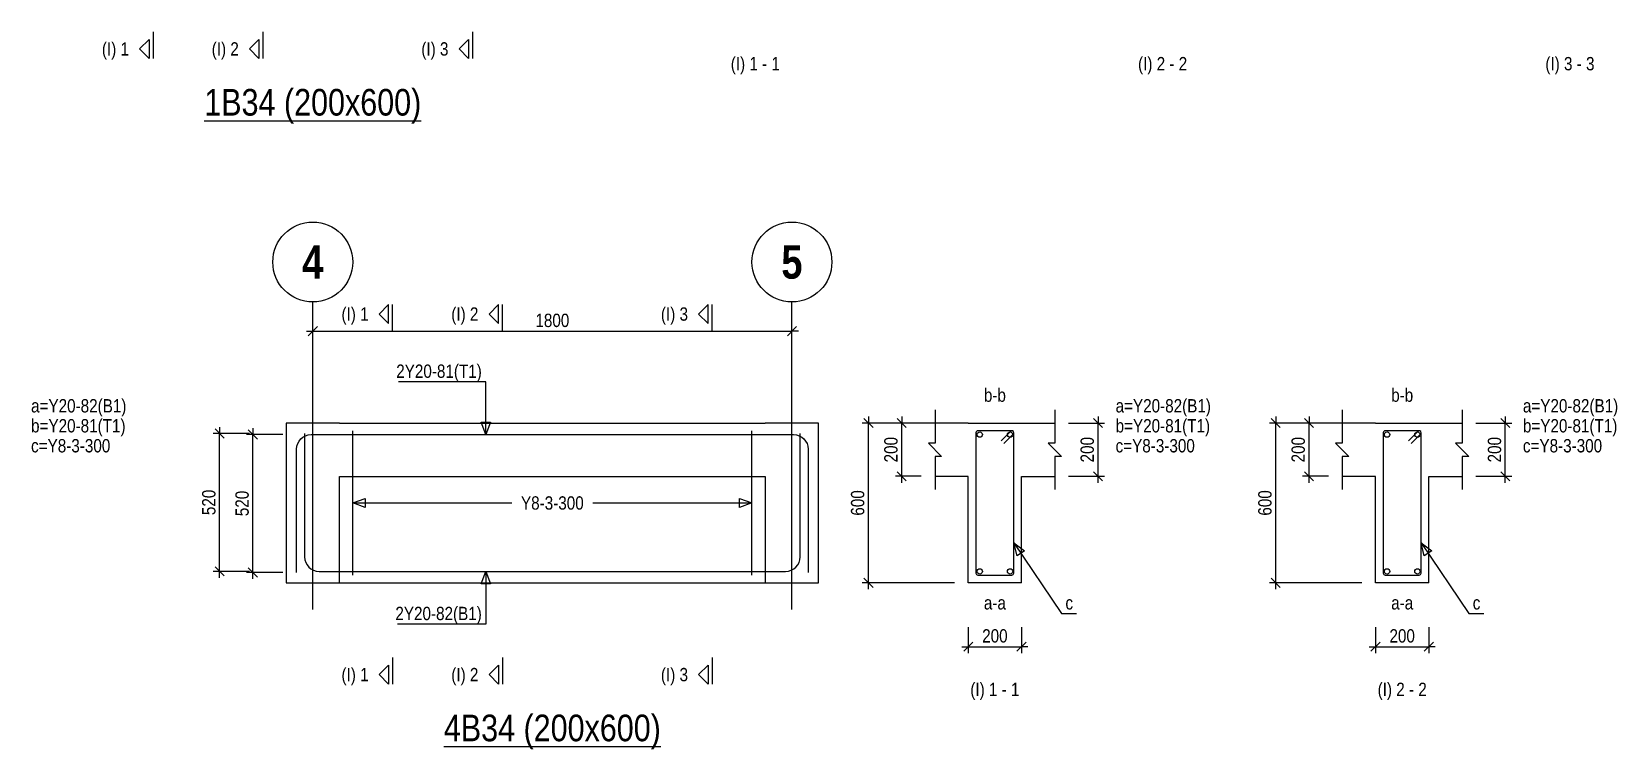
# Model space of a CAD drawing. Extents: x 0 to 206258, y -403073 to 0.
# Drawn here: x 39766 to 51679, y -333024 to -327634 of the extents above; entities that cross this region are included whole.
import ezdxf
from ezdxf.enums import TextEntityAlignment as Align
from ezdxf.lldxf.tags import DXFTag

# ---------------------------------------------------------------- set-up
doc = ezdxf.new("R2010")
doc.units = 0
doc.header["$LTSCALE"] = 1000
for name, color, linetype in [('Axis Circle(Dir 2)', 150, 'Continuous'), ('Axis Label(Dir 1)', 7, 'Continuous'), ('Axis Line(Dir 2)', 150, 'CENTER2'), ('Break Line', 5, 'Continuous'), ('Dimension Line', 5, 'Continuous'), ('Front Elevation Line', 40, 'Continuous'), ('Leader Line', 5, 'Continuous'), ('Link Line', 3, 'Continuous'), ('Rebar Label', 6, 'Continuous'), ('Rebar Line', 7, 'Continuous'), ('Section Label', 1, 'Continuous'), ('Section Line', 1, 'Continuous'), ('Top Rebar Label', 6, 'Continuous'), ('Top Rebar Line', 7, 'Continuous')]:
    doc.layers.add(name, color=color, linetype=linetype)
for name, color, linetype, true_color in [('Back Elevation Line', 191, 'HIDDEN2', 0xd4aaff), ('Beam Label(D)', 94, 'Continuous', 0x008100), ('Beam Line(D)', 112, 'Continuous', 0x00bd5e), ('Link Label', 94, 'Continuous', 0x008100)]:
    doc.layers.add(name, color=color, linetype=linetype, true_color=true_color)
doc.styles.add('Axis Label(Dir 1)', font='ARIALNB.TTF', dxfattribs={"height": 250})
doc.styles.add('Beam Label(D)', font='ARIALN.TTF', dxfattribs={"height": 200})
doc.styles.add('Dimension Text', font='ARIALN.TTF', dxfattribs={"height": 100})
doc.styles.add('Link Label', font='ARIALN.TTF', dxfattribs={"height": 100})
doc.styles.add('Rebar Label', font='ARIALN.TTF', dxfattribs={"height": 100})
doc.styles.add('Section Label', font='ARIALN.TTF', dxfattribs={"height": 100})
doc.styles.add('Top Rebar Label', font='ARIALN.TTF', dxfattribs={"height": 100})
tags = doc.linetypes.add('CENTER2', pattern=[1.125, 0.75, -0.125, 0.125, -0.125]).pattern_tags.tags
tags[10:11] = [DXFTag(74, 4), DXFTag(75, 0), DXFTag(340, '0'), DXFTag(46, 0.0), DXFTag(50, 0.0), DXFTag(44, 0.0), DXFTag(45, 0.0)]
tags[8:9] = [DXFTag(74, 4), DXFTag(75, 0), DXFTag(340, '0'), DXFTag(46, 0.0), DXFTag(50, 0.0), DXFTag(44, 0.0), DXFTag(45, 0.0)]
tags[6:7] = [DXFTag(74, 4), DXFTag(75, 0), DXFTag(340, '0'), DXFTag(46, 0.0), DXFTag(50, 0.0), DXFTag(44, 0.0), DXFTag(45, 0.0)]
tags[4:5] = [DXFTag(74, 4), DXFTag(75, 0), DXFTag(340, '0'), DXFTag(46, 0.0), DXFTag(50, 0.0), DXFTag(44, 0.0), DXFTag(45, 0.0)]
tags = doc.linetypes.add('HIDDEN2', pattern=[0.1875, 0.125, -0.0625]).pattern_tags.tags
tags[6:7] = [DXFTag(74, 4), DXFTag(75, 0), DXFTag(340, '0'), DXFTag(46, 0.0), DXFTag(50, 0.0), DXFTag(44, 0.0), DXFTag(45, 0.0)]
tags[4:5] = [DXFTag(74, 4), DXFTag(75, 0), DXFTag(340, '0'), DXFTag(46, 0.0), DXFTag(50, 0.0), DXFTag(44, 0.0), DXFTag(45, 0.0)]
doc.dimstyles.new('BEAM', dxfattribs={"dimtxt": 100, "dimasz": 30, "dimexe": 48.3, "dimexo": 103.5, "dimgap": 30, "dimtad": 1, "dimtoh": 1, "dimdec": 1, "dimlfac": 0.5, "dimdsep": 46, "dimtxsty": 'Dimension Text', "dimblk": 'PCDIM_TICK', "dimcen": 0.09, "dimclrd": 5, "dimclre": 5, "dimclrt": 5, "dimadec": 1, "dimazin": 0, "dimtp": 1, "dimtm": 1, "dimtfac": 1, "dimtdec": 4, "dimtofl": 0, "dimtmove": 0, "dimatfit": 3, "dimfxl": 1, "dimtolj": 1, "dimtzin": 0, "dimarcsym": 0})

# ---------------------------------------------------------------- blocks, each defined once
blk = doc.blocks.new('PCDIM_TICK')
at = {"layer": 'Dimension Line', "color": 0, "transparency": 33554687}
for p, q in [((1.15, 1.15), (-1.15, -1.15)), ((1.61, 0), (0, 0))]:
    blk.add_line(p, q, dxfattribs=at)
blk = doc.blocks.new('*U4009')
at = {"layer": 'Dimension Line', "color": 5, "true_color": 0x0000ff, "transparency": 16777216}
for p, q in [((41652, -330660), (41380, -330660)), ((41428, -331696), (41428, -330660)), ((41652, -331696), (41380, -331696))]:
    blk.add_line(p, q, dxfattribs=at)
at = {"layer": 'Dimension Line', "color": 5, "true_color": 0x0000ff, "transparency": 16777216, "xscale": 30, "yscale": 30}
for p, rotation in [((41428, -330660), 89.99999999999447), ((41428, -331696), 269.9999999999834)]:
    blk.add_blockref('PCDIM_TICK', p, dxfattribs=dict(at, rotation=rotation))
at = {"layer": 'Dimension Line', "color": 5, "true_color": 0x0000ff, "transparency": 16777216, "insert": (41398, -331178), "char_height": 100, "width": 181.5, "attachment_point": 8, "rotation": 90, "style": 'Dimension Text'}
blk.add_mtext('520', dxfattribs=at)
blk = doc.blocks.new('*U4010')
at = {"layer": 'Dimension Line', "color": 5, "true_color": 0x0000ff, "transparency": 16777216}
for p, q in [((41402, -330652), (41130, -330652)), ((41178, -331688), (41178, -330652)), ((41402, -331688), (41130, -331688))]:
    blk.add_line(p, q, dxfattribs=at)
at = {"layer": 'Dimension Line', "color": 5, "true_color": 0x0000ff, "transparency": 16777216, "xscale": 30, "yscale": 30}
for p, rotation in [((41178, -330652), 89.99999999999447), ((41178, -331688), 269.9999999999834)]:
    blk.add_blockref('PCDIM_TICK', p, dxfattribs=dict(at, rotation=rotation))
at = {"layer": 'Dimension Line', "color": 5, "true_color": 0x0000ff, "transparency": 16777216, "insert": (41148, -331170), "char_height": 100, "width": 181.5, "attachment_point": 8, "rotation": 90, "style": 'Dimension Text'}
blk.add_mtext('520', dxfattribs=at)
blk = doc.blocks.new('*U4011')
at = {"layer": 'Dimension Line', "color": 5, "true_color": 0x0000ff, "transparency": 16777216}
for p, q in [((41878, -330031), (41878, -329836)), ((45478, -330031), (45478, -329836)), ((41878, -329884), (45478, -329884))]:
    blk.add_line(p, q, dxfattribs=at)
at = {"layer": 'Dimension Line', "color": 5, "true_color": 0x0000ff, "transparency": 16777216, "xscale": 30, "yscale": 30, "rotation": 180.0000000000004}
blk.add_blockref('PCDIM_TICK', (41878, -329884), dxfattribs=at)
at = {"layer": 'Dimension Line', "color": 5, "true_color": 0x0000ff, "transparency": 16777216, "xscale": 30, "yscale": 30}
blk.add_blockref('PCDIM_TICK', (45478, -329884), dxfattribs=at)
at = {"layer": 'Dimension Line', "color": 5, "true_color": 0x0000ff, "transparency": 16777216, "insert": (43678, -329854), "char_height": 100, "width": 238.4, "attachment_point": 8, "style": 'Dimension Text'}
blk.add_mtext('1800', dxfattribs=at)
blk = doc.blocks.new('*U4012')
at = {"layer": 'Dimension Line', "color": 5, "true_color": 0x0000ff, "transparency": 16777216}
for p, q in [((47556, -330574), (47826, -330574)), ((47778, -330974), (47778, -330574)), ((47556, -330974), (47826, -330974))]:
    blk.add_line(p, q, dxfattribs=at)
at = {"layer": 'Dimension Line', "color": 5, "true_color": 0x0000ff, "transparency": 16777216, "xscale": 30, "yscale": 30}
for p, rotation in [((47778, -330574), 89.99999999999447), ((47778, -330974), 269.9999999999834)]:
    blk.add_blockref('PCDIM_TICK', p, dxfattribs=dict(at, rotation=rotation))
at = {"layer": 'Dimension Line', "color": 5, "true_color": 0x0000ff, "transparency": 16777216, "insert": (47748, -330774), "char_height": 100, "width": 182.77, "attachment_point": 8, "rotation": 90, "style": 'Dimension Text'}
blk.add_mtext('200', dxfattribs=at)
blk = doc.blocks.new('*U4013')
at = {"layer": 'Dimension Line', "color": 5, "true_color": 0x0000ff, "transparency": 16777216}
for p, q in [((46449, -330574), (46255, -330574)), ((46303, -330974), (46303, -330574)), ((46449, -330974), (46255, -330974))]:
    blk.add_line(p, q, dxfattribs=at)
at = {"layer": 'Dimension Line', "color": 5, "true_color": 0x0000ff, "transparency": 16777216, "xscale": 30, "yscale": 30}
for p, rotation in [((46303, -330574), 89.99999999999447), ((46303, -330974), 269.9999999999834)]:
    blk.add_blockref('PCDIM_TICK', p, dxfattribs=dict(at, rotation=rotation))
at = {"layer": 'Dimension Line', "color": 5, "true_color": 0x0000ff, "transparency": 16777216, "insert": (46273, -330774), "char_height": 100, "width": 182.77, "attachment_point": 8, "rotation": 90, "style": 'Dimension Text'}
blk.add_mtext('200', dxfattribs=at)
blk = doc.blocks.new('*U4014')
at = {"layer": 'Dimension Line', "color": 5, "true_color": 0x0000ff, "transparency": 16777216}
for p, q in [((46699, -330574), (46005, -330574)), ((46053, -331774), (46053, -330574)), ((46699, -331774), (46005, -331774))]:
    blk.add_line(p, q, dxfattribs=at)
at = {"layer": 'Dimension Line', "color": 5, "true_color": 0x0000ff, "transparency": 16777216, "xscale": 30, "yscale": 30}
for p, rotation in [((46053, -330574), 89.99999999999447), ((46053, -331774), 269.9999999999834)]:
    blk.add_blockref('PCDIM_TICK', p, dxfattribs=dict(at, rotation=rotation))
at = {"layer": 'Dimension Line', "color": 5, "true_color": 0x0000ff, "transparency": 16777216, "insert": (46023, -331174), "char_height": 100, "width": 181.97, "attachment_point": 8, "rotation": 90, "style": 'Dimension Text'}
blk.add_mtext('600', dxfattribs=at)
blk = doc.blocks.new('*U4015')
at = {"layer": 'Dimension Line', "color": 5, "true_color": 0x0000ff, "transparency": 16777216}
for p, q in [((46803, -332108), (46803, -332303)), ((47203, -332108), (47203, -332303)), ((46803, -332254), (47203, -332254))]:
    blk.add_line(p, q, dxfattribs=at)
at = {"layer": 'Dimension Line', "color": 5, "true_color": 0x0000ff, "transparency": 16777216, "xscale": 30, "yscale": 30, "rotation": 180.0000000000004}
blk.add_blockref('PCDIM_TICK', (46803, -332254), dxfattribs=at)
at = {"layer": 'Dimension Line', "color": 5, "true_color": 0x0000ff, "transparency": 16777216, "xscale": 30, "yscale": 30}
blk.add_blockref('PCDIM_TICK', (47203, -332254), dxfattribs=at)
at = {"layer": 'Dimension Line', "color": 5, "true_color": 0x0000ff, "transparency": 16777216, "insert": (47003, -332224), "char_height": 100, "width": 182.77, "attachment_point": 8, "style": 'Dimension Text'}
blk.add_mtext('200', dxfattribs=at)
blk = doc.blocks.new('*U4016')
at = {"layer": 'Dimension Line', "color": 5, "true_color": 0x0000ff, "transparency": 16777216}
for p, q in [((50617, -330574), (50887, -330574)), ((50838, -330974), (50838, -330574)), ((50617, -330974), (50887, -330974))]:
    blk.add_line(p, q, dxfattribs=at)
at = {"layer": 'Dimension Line', "color": 5, "true_color": 0x0000ff, "transparency": 16777216, "xscale": 30, "yscale": 30}
for p, rotation in [((50838, -330574), 89.99999999999447), ((50838, -330974), 269.9999999999834)]:
    blk.add_blockref('PCDIM_TICK', p, dxfattribs=dict(at, rotation=rotation))
at = {"layer": 'Dimension Line', "color": 5, "true_color": 0x0000ff, "transparency": 16777216, "insert": (50808, -330774), "char_height": 100, "width": 182.77, "attachment_point": 8, "rotation": 90, "style": 'Dimension Text'}
blk.add_mtext('200', dxfattribs=at)
blk = doc.blocks.new('*U4017')
at = {"layer": 'Dimension Line', "color": 5, "true_color": 0x0000ff, "transparency": 16777216}
for p, q in [((49510, -330574), (49315, -330574)), ((49363, -330974), (49363, -330574)), ((49510, -330974), (49315, -330974))]:
    blk.add_line(p, q, dxfattribs=at)
at = {"layer": 'Dimension Line', "color": 5, "true_color": 0x0000ff, "transparency": 16777216, "xscale": 30, "yscale": 30}
for p, rotation in [((49363, -330574), 89.99999999999447), ((49363, -330974), 269.9999999999834)]:
    blk.add_blockref('PCDIM_TICK', p, dxfattribs=dict(at, rotation=rotation))
at = {"layer": 'Dimension Line', "color": 5, "true_color": 0x0000ff, "transparency": 16777216, "insert": (49333, -330774), "char_height": 100, "width": 182.77, "attachment_point": 8, "rotation": 90, "style": 'Dimension Text'}
blk.add_mtext('200', dxfattribs=at)
blk = doc.blocks.new('*U4018')
at = {"layer": 'Dimension Line', "color": 5, "true_color": 0x0000ff, "transparency": 16777216}
for p, q in [((49760, -330574), (49065, -330574)), ((49113, -331774), (49113, -330574)), ((49760, -331774), (49065, -331774))]:
    blk.add_line(p, q, dxfattribs=at)
at = {"layer": 'Dimension Line', "color": 5, "true_color": 0x0000ff, "transparency": 16777216, "xscale": 30, "yscale": 30}
for p, rotation in [((49113, -330574), 89.99999999999447), ((49113, -331774), 269.9999999999834)]:
    blk.add_blockref('PCDIM_TICK', p, dxfattribs=dict(at, rotation=rotation))
at = {"layer": 'Dimension Line', "color": 5, "true_color": 0x0000ff, "transparency": 16777216, "insert": (49083, -331174), "char_height": 100, "width": 181.97, "attachment_point": 8, "rotation": 90, "style": 'Dimension Text'}
blk.add_mtext('600', dxfattribs=at)
blk = doc.blocks.new('*U4019')
at = {"layer": 'Dimension Line', "color": 5, "true_color": 0x0000ff, "transparency": 16777216}
for p, q in [((49863, -332108), (49863, -332303)), ((50263, -332108), (50263, -332303)), ((49863, -332254), (50263, -332254))]:
    blk.add_line(p, q, dxfattribs=at)
at = {"layer": 'Dimension Line', "color": 5, "true_color": 0x0000ff, "transparency": 16777216, "xscale": 30, "yscale": 30, "rotation": 180.0000000000004}
blk.add_blockref('PCDIM_TICK', (49863, -332254), dxfattribs=at)
at = {"layer": 'Dimension Line', "color": 5, "true_color": 0x0000ff, "transparency": 16777216, "xscale": 30, "yscale": 30}
blk.add_blockref('PCDIM_TICK', (50263, -332254), dxfattribs=at)
at = {"layer": 'Dimension Line', "color": 5, "true_color": 0x0000ff, "transparency": 16777216, "insert": (50063, -332224), "char_height": 100, "width": 182.77, "attachment_point": 8, "style": 'Dimension Text'}
blk.add_mtext('200', dxfattribs=at)

msp = doc.modelspace()

# ---------------------------------------------------------------- linework, layer by layer
at = {"layer": 'Axis Circle(Dir 2)', "transparency": 33554687}
for centre in [(41877.964, -329364.284), (45477.964, -329364.284)]:
    msp.add_circle(centre, 300, dxfattribs=at)
at = {"layer": 'Axis Line(Dir 2)', "transparency": 33554687}
for points in [[(41877.964, -331974.284), (41877.964, -329664.284)], [(45477.964, -331974.284), (45477.964, -329664.284)]]:
    msp.add_lwpolyline(points, dxfattribs=at)
at = {"layer": 'Back Elevation Line', "transparency": 33554687}
for points in [[(42077.964, -330574.284), (41677.964, -330574.284)], [(41677.964, -330574.284), (41677.964, -331774.284)], [(42077.964, -330574.284), (45277.964, -330574.284)], [(45677.964, -330574.284), (45277.964, -330574.284)], [(45677.964, -331774.284), (45677.964, -330574.284)], [(42077.964, -331774.284), (42077.964, -330974.284)], [(42077.964, -330974.284), (45277.964, -330974.284)], [(45277.964, -330974.284), (45277.964, -331774.284)], [(41677.964, -331774.284), (42077.964, -331774.284)], [(45277.964, -331774.284), (45677.964, -331774.284)]]:
    msp.add_lwpolyline(points, dxfattribs=at)
at = {"layer": 'Beam Line(D)', "transparency": 33554687}
for points in [[(41677.964, -330574.284), (41677.964, -331774.284)], [(42077.964, -330574.284), (41677.964, -330574.284)], [(42077.964, -330574.284), (45277.964, -330574.284)], [(45677.964, -330574.284), (45277.964, -330574.284)], [(45677.964, -331774.284), (45677.964, -330574.284)], [(46802.964, -330574.284), (46552.964, -330574.284)], [(46802.964, -330574.284), (47202.964, -330574.284)], [(46802.964, -330574.284), (46802.964, -330574.284)], [(47202.964, -330574.284), (47202.964, -330574.284)], [(47202.964, -330574.284), (47452.964, -330574.284)], [(49863.203, -330574.284), (49613.203, -330574.284)], [(49863.203, -330574.284), (50263.203, -330574.284)], [(49863.203, -330574.284), (49863.203, -330574.284)], [(50263.203, -330574.284), (50263.203, -330574.284)], [(50263.203, -330574.284), (50513.203, -330574.284)], [(47202.964, -331774.284), (46802.964, -331774.284), (46802.964, -330974.284), (46552.964, -330974.284)], [(47202.964, -331774.284), (47202.964, -330974.284), (47452.964, -330974.284)], [(50263.203, -331774.284), (49863.203, -331774.284), (49863.203, -330974.284), (49613.203, -330974.284)], [(50263.203, -331774.284), (50263.203, -330974.284), (50513.203, -330974.284)], [(41677.964, -331774.284), (42077.964, -331774.284)], [(42077.964, -331774.284), (45277.964, -331774.284)], [(45277.964, -331774.284), (45677.964, -331774.284)]]:
    msp.add_lwpolyline(points, dxfattribs=at)
at = {"layer": 'Break Line', "transparency": 33554687}
for points in [[(46552.964, -330474.284), (46552.964, -330724.284), (46502.964, -330724.284), (46602.964, -330824.284), (46552.964, -330824.284), (46552.964, -331074.284)], [(47452.964, -330474.284), (47452.964, -330724.284), (47402.964, -330724.284), (47502.964, -330824.284), (47452.964, -330824.284), (47452.964, -331074.284)], [(49613.203, -330474.284), (49613.203, -330724.284), (49563.203, -330724.284), (49663.203, -330824.284), (49613.203, -330824.284), (49613.203, -331074.284)], [(50513.203, -330474.284), (50513.203, -330724.284), (50463.203, -330724.284), (50563.203, -330824.284), (50513.203, -330824.284), (50513.203, -331074.284)]]:
    msp.add_lwpolyline(points, dxfattribs=at)
at = {"layer": 'Front Elevation Line', "transparency": 33554687}
for points in [[(42077.964, -330574.284), (41677.964, -330574.284)], [(41677.964, -330574.284), (41677.964, -331774.284)], [(42077.964, -330574.284), (45277.964, -330574.284)], [(45677.964, -330574.284), (45277.964, -330574.284)], [(45677.964, -331774.284), (45677.964, -330574.284)], [(42077.964, -331774.284), (42077.964, -330974.284)], [(42077.964, -330974.284), (45277.964, -330974.284)], [(45277.964, -330974.284), (45277.964, -331774.284)], [(41677.964, -331774.284), (42077.964, -331774.284)], [(45277.964, -331774.284), (45677.964, -331774.284)]]:
    msp.add_lwpolyline(points, dxfattribs=at)
at = {"layer": 'Leader Line', "transparency": 33554687}
for points in [[(43177.964, -330660.284), (43177.964, -330264.284), (42522.973, -330264.284)], [(43143.762, -330566.314), (43212.166, -330566.314), (43177.964, -330660.284), (43143.762, -330566.314)], [(42177.964, -331174.284), (42271.934, -331140.082), (42271.934, -331208.486), (42177.964, -331174.284), (43373.32, -331174.284)], [(43982.608, -331174.284), (45177.964, -331174.284), (45083.995, -331208.486), (45083.995, -331140.082), (45177.964, -331174.284)], [(47225.905, -331533.009), (47169.221, -331571.297), (47144.964, -331474.284), (47225.905, -331533.009)], [(47144.964, -331474.284), (47502.964, -332004.284), (47616.094, -332004.284)], [(50286.143, -331533.008), (50229.459, -331571.297), (50205.203, -331474.283), (50286.143, -331533.008)], [(50205.203, -331474.283), (50563.203, -332004.284), (50676.332, -332004.284)], [(43177.964, -331688.284), (43177.964, -332084.284), (42515.291, -332084.284)], [(43212.166, -331782.253), (43143.762, -331782.253), (43177.964, -331688.284), (43212.166, -331782.253)]]:
    msp.add_lwpolyline(points, dxfattribs=at)
at = {"layer": 'Link Line', "transparency": 33554687}
for p, q in [((42177.964, -331716.284), (42177.964, -330632.284)), ((45177.964, -331716.284), (45177.964, -330632.284))]:
    msp.add_line(p, q, dxfattribs=at)
for points in [[(47070.153, -330726.894), (47140.864, -330656.183, 0.668178638), (47130.964, -330632.284), (46874.964, -330632.284, 0.414213562), (46860.964, -330646.284), (46860.964, -331702.284, 0.414213562), (46874.964, -331716.284), (47130.964, -331716.284, 0.414213562), (47144.964, -331702.284), (47144.964, -330646.284, 0.668178638), (47121.065, -330636.384), (47050.354, -330707.095)], [(50130.392, -330726.894), (50201.102, -330656.183, 0.668178638), (50191.203, -330632.284), (49935.203, -330632.284, 0.414213562), (49921.203, -330646.284), (49921.203, -331702.284, 0.414213562), (49935.203, -331716.284), (50191.203, -331716.284, 0.414213562), (50205.203, -331702.284), (50205.203, -330646.284, 0.668178638), (50181.303, -330636.384), (50110.593, -330707.095)]]:
    msp.add_lwpolyline(points, format="xyb", dxfattribs=at)
at = {"layer": 'Rebar Line', "transparency": 33554687}
msp.add_lwpolyline([(41815.964, -330652.284), (41815.964, -331578.328, 0.414213562), (41925.92, -331688.284), (45430.009, -331688.284, 0.414213543), (45539.964, -331578.328), (45539.964, -330652.284)], format="xyb", dxfattribs=at)
for centre in [(46888.964, -330660.284), (47116.964, -330660.284), (49949.203, -330660.284), (50177.203, -330660.284), (46888.964, -331688.284), (47116.964, -331688.284), (49949.203, -331688.284), (50177.203, -331688.284)]:
    msp.add_circle(centre, 20, dxfattribs=at)
at = {"layer": 'Section Line', "transparency": 33554687}
for points in [[(40647.964, -327834.284), (40647.964, -327834.284), (40577.254, -327763.573), (40647.964, -327692.862), (40647.964, -327834.284)], [(40677.964, -327634.284), (40677.964, -327834.284)], [(41472.964, -327834.284), (41472.964, -327834.284), (41402.254, -327763.573), (41472.964, -327692.862), (41472.964, -327834.284)], [(41502.964, -327634.284), (41502.964, -327834.284)], [(43047.964, -327834.284), (43047.964, -327834.284), (42977.254, -327763.573), (43047.964, -327692.862), (43047.964, -327834.284)], [(43077.964, -327634.284), (43077.964, -327834.284)], [(42447.964, -329684.284), (42377.254, -329754.994), (42447.964, -329825.705), (42447.964, -329684.284)], [(42477.964, -329884.284), (42477.964, -329684.284)], [(43272.964, -329684.284), (43202.254, -329754.994), (43272.964, -329825.705), (43272.964, -329684.284)], [(43302.964, -329884.284), (43302.964, -329684.284)], [(44847.964, -329684.284), (44777.254, -329754.994), (44847.964, -329825.705), (44847.964, -329684.284)], [(44877.964, -329884.284), (44877.964, -329684.284)], [(42477.964, -332334.284), (42477.964, -332534.284)], [(43302.964, -332334.284), (43302.964, -332534.284)], [(44877.964, -332334.284), (44877.964, -332534.284)], [(42447.964, -332534.284), (42447.964, -332534.284), (42377.254, -332463.573), (42447.964, -332392.862), (42447.964, -332534.284)], [(43272.964, -332534.284), (43272.964, -332534.284), (43202.254, -332463.573), (43272.964, -332392.862), (43272.964, -332534.284)], [(44847.964, -332534.284), (44847.964, -332534.284), (44777.254, -332463.573), (44847.964, -332392.862), (44847.964, -332534.284)]]:
    msp.add_lwpolyline(points, dxfattribs=at)
at = {"layer": 'Top Rebar Line', "transparency": 33554687}
msp.add_lwpolyline([(41755.964, -331696.284), (41755.964, -330770.239, -0.414213562), (41865.92, -330660.284), (45490.009, -330660.284, -0.414213562), (45599.964, -330770.239), (45599.964, -331696.284)], format="xyb", dxfattribs=at)

# ---------------------------------------------------------------- texts
at = {"layer": 'Axis Label(Dir 1)', "transparency": 33554687, "style": 'Axis Label(Dir 1)'}
for s, p in [('4', (41877.964, -329364.284)), ('5', (45477.964, -329364.284))]:
    msp.add_text(s, height=250, dxfattribs=at).set_placement(p, align=Align.MIDDLE_CENTER)
at = {"layer": 'Beam Label(D)', "transparency": 33554687, "style": 'Beam Label(D)'}
for s, p in [('%%U1B34 (200x600)', (41877.964, -328064.284)), ('%%U4B34 (200x600)', (43677.964, -332764.284))]:
    msp.add_text(s, height=200, dxfattribs=at).set_placement(p, align=Align.TOP_CENTER)
at = {"layer": 'Link Label', "transparency": 33554687, "style": 'Link Label'}
for s, p in [(' c=Y8-3-300', (39729.532, -330794.284)), (' c=Y8-3-300', (47877.964, -330794.284)), (' c=Y8-3-300', (50938.203, -330794.284)), ('c', (47532.964, -331974.284)), ('c', (50593.203, -331974.284))]:
    msp.add_text(s, height=100, dxfattribs=at).set_placement(p)
msp.add_text('Y8-3-300', height=100, dxfattribs=at).set_placement((43677.964, -331174.284), align=Align.MIDDLE_CENTER)
at = {"layer": 'Rebar Label', "transparency": 33554687, "style": 'Rebar Label'}
for s, p in [('b-b', (47002.964, -330444.284)), ('b-b', (50063.203, -330444.284)), ('a-a', (47002.964, -332004.284)), ('a-a', (50063.203, -332004.284))]:
    msp.add_text(s, height=100, dxfattribs=at).set_placement(p, align=Align.BOTTOM_CENTER)
for p in [(39729.532, -330494.284), (47877.964, -330494.284), (50938.203, -330494.284)]:
    msp.add_text(' a=Y20-82(B1)', height=100, dxfattribs=at).set_placement(p)
msp.add_text(' 2Y20-82(B1)', height=100, dxfattribs=at).set_placement((43147.964, -332054.284), align=Align.RIGHT)
at = {"layer": 'Section Label', "transparency": 33554687, "style": 'Section Label'}
for s, p in [('(I) 1', (40497.254, -327763.573)), ('(I) 2', (41322.254, -327763.573)), ('(I) 3', (42897.254, -327763.573)), ('(I) 1', (42297.254, -329754.994)), ('(I) 2', (43122.254, -329754.994)), ('(I) 3', (44697.254, -329754.994)), ('(I) 1', (42297.254, -332463.573)), ('(I) 2', (43122.254, -332463.573)), ('(I) 3', (44697.254, -332463.573))]:
    msp.add_text(s, height=100, dxfattribs=at).set_placement(p, align=Align.MIDDLE_RIGHT)
for s, p in [('(I) 1 - 1', (45202.964, -327954.284)), ('(I) 2 - 2', (48263.203, -327954.284)), ('(I) 3 - 3', (51323.442, -327954.284)), ('(I) 1 - 1', (47002.964, -332654.284)), ('(I) 2 - 2', (50063.203, -332654.284))]:
    msp.add_text(s, height=100, dxfattribs=at).set_placement(p, align=Align.BOTTOM_CENTER)
at = {"layer": 'Top Rebar Label', "transparency": 33554687, "style": 'Top Rebar Label'}
msp.add_text(' 2Y20-81(T1)', height=100, dxfattribs=at).set_placement((43147.964, -330234.284), align=Align.RIGHT)
for p in [(39729.532, -330644.284), (47877.964, -330644.284), (50938.203, -330644.284)]:
    msp.add_text(' b=Y20-81(T1)', height=100, dxfattribs=at).set_placement(p)

# ---------------------------------------------------------------- dimensions: what is measured, and where the dimension line sits
at = {"layer": 'Dimension Line', "transparency": 33554687}
for base, p1, p2, text, picture, middle in [((43677.964, -329884.284), (41877.964, -330134.284), (45477.964, -330134.284), '1800', '*U4011', (43677.964, -329884.284)), ((47002.964, -332254.284), (46802.964, -332004.284), (47202.964, -332004.284), '200', '*U4015', (47002.964, -332254.284)), ((50063.203, -332254.284), (49863.203, -332004.284), (50263.203, -332004.284), '200', '*U4019', (50063.203, -332254.284))]:
    dim = msp.add_linear_dim(base=base, p1=p1, p2=p2, text=text, dimstyle='BEAM', override={"dimscale": 1, "dimtxt": 100, "dimasz": 30, "dimexe": 48.3, "dimexo": 103.5, "dimgap": 30, "dimtad": 1, "dimtih": 0, "dimdec": 1, "dimlfac": 0.5, "dimzin": 8, "dimlunit": 2, "dimpost": '', "dimtxsty": 'Dimension Text', "dimblk": 'PCDIM_TICK', "dimse1": 0, "dimse2": 0, "dimsd2": 0, "dimclrd": 5, "dimclre": 5, "dimclrt": 5, "dimaunit": 0, "dimadec": 1, "dimazin": 0, "dimtol": 0, "dimtp": 1, "dimtm": 1, "dimtmove": 0}, dxfattribs=at)
    dim.commit()
    dim.dimension.update_dxf_attribs({"geometry": picture, "text_midpoint": middle})
for base, p1, p2, text, picture, middle in [((46052.964, -331174.284), (46802.964, -331774.284), (46802.964, -330574.284), '600', '*U4014', (46052.964, -331174.284)), ((46302.964, -330774.284), (46552.964, -330974.284), (46552.964, -330574.284), '200', '*U4013', (46302.964, -330774.284)), ((47777.964, -330774.284), (47452.964, -330974.284), (47452.964, -330574.284), '200', '*U4012', (47777.964, -330774.284)), ((49113.203, -331174.284), (49863.203, -331774.284), (49863.203, -330574.284), '600', '*U4018', (49113.203, -331174.284)), ((49363.203, -330774.284), (49613.203, -330974.284), (49613.203, -330574.284), '200', '*U4017', (49363.203, -330774.284)), ((50838.203, -330774.284), (50513.203, -330974.284), (50513.203, -330574.284), '200', '*U4016', (50838.203, -330774.284)), ((41177.964, -331170.284), (41505.964, -331688.284), (41505.964, -330652.284), '520', '*U4010', (41177.964, -331170.284)), ((41427.964, -331178.284), (41755.964, -331696.284), (41755.964, -330660.284), '520', '*U4009', (41427.964, -331178.284))]:
    dim = msp.add_linear_dim(base=base, p1=p1, p2=p2, angle=90, text=text, dimstyle='BEAM', override={"dimscale": 1, "dimtxt": 100, "dimasz": 30, "dimexe": 48.3, "dimexo": 103.5, "dimgap": 30, "dimtad": 1, "dimtih": 0, "dimdec": 1, "dimlfac": 0.5, "dimzin": 8, "dimlunit": 2, "dimpost": '', "dimtxsty": 'Dimension Text', "dimblk": 'PCDIM_TICK', "dimse1": 0, "dimse2": 0, "dimsd2": 0, "dimclrd": 5, "dimclre": 5, "dimclrt": 5, "dimaunit": 0, "dimadec": 1, "dimazin": 0, "dimtol": 0, "dimtp": 1, "dimtm": 1, "dimtmove": 0}, dxfattribs=at)
    dim.commit()
    dim.dimension.update_dxf_attribs({"geometry": picture, "text_midpoint": middle})

doc.saveas('drawing.dxf')
